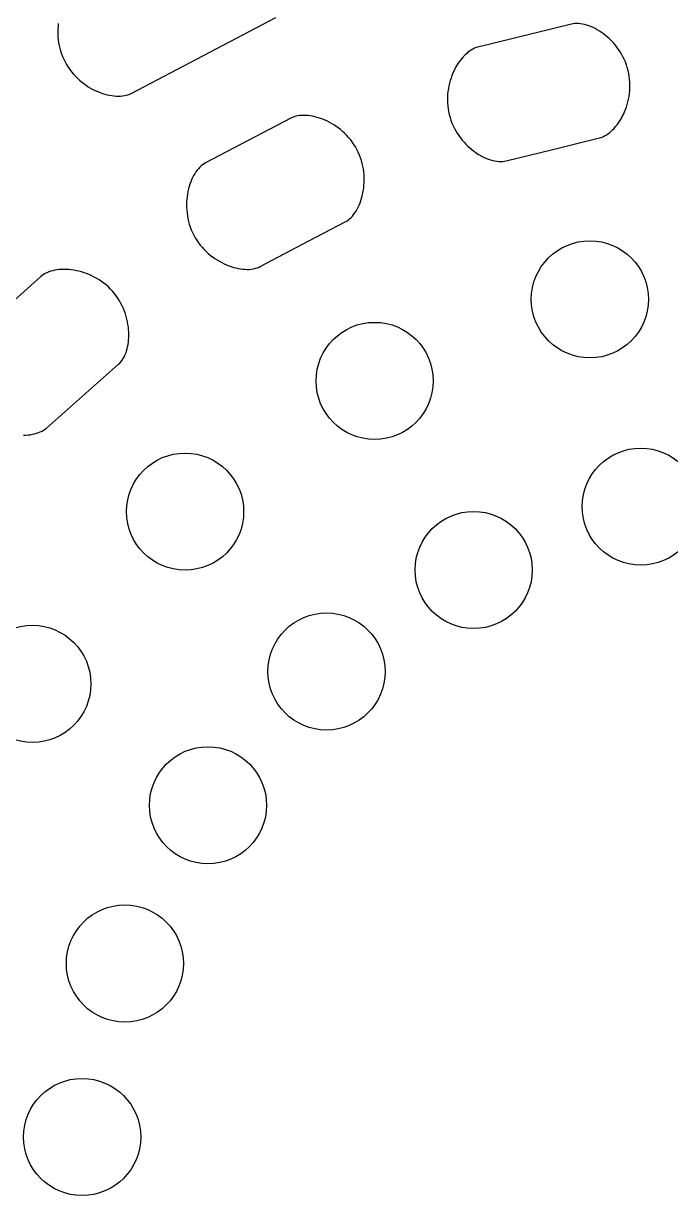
# Model space of a CAD drawing. Extents: x 5 to 376, y 5 to 380.
# Drawn here: x 61.9 to 90.2, y 289.2 to 340.5 of the extents above; entities that cross this region are included whole.
import ezdxf

# ---------------------------------------------------------------- set-up
doc = ezdxf.new("R2010")
doc.units = 0
doc.header["$MEASUREMENT"] = 0
doc.layers.add('Gas', color=7, linetype='Continuous')

msp = doc.modelspace()

# ---------------------------------------------------------------- linework, layer by layer
at = {"layer": 'Gas', "color": 0}
for p, q in [((69.783529, 339.097407), (72.942865, 340.755554)), ((63.411961, 340.267841), (63.409006, 340.148737)), ((63.409006, 340.148737), (63.410858, 340.028382)), ((63.419566, 340.385429), (63.411961, 340.267841)), ((63.431666, 340.501238), (63.419566, 340.385429)), ((85.87704, 340.467102), (81.791989, 339.460227)), ((85.952272, 340.482205), (85.87704, 340.467102)), ((86.030579, 340.491299), (85.952272, 340.482205)), ((86.111668, 340.494476), (86.030579, 340.491299)), ((86.195247, 340.491833), (86.111668, 340.494476)), ((86.281024, 340.483464), (86.195247, 340.491833)), ((86.368706, 340.469463), (86.281024, 340.483464)), ((86.458002, 340.449926), (86.368706, 340.469463)), ((86.548619, 340.424946), (86.458002, 340.449926)), ((86.640265, 340.39462), (86.548619, 340.424946)), ((86.732648, 340.359041), (86.640265, 340.39462)), ((86.825476, 340.318303), (86.732648, 340.359041)), ((86.918456, 340.272503), (86.825476, 340.318303)), ((87.011296, 340.221735), (86.918456, 340.272503)), ((87.103704, 340.166092), (87.011296, 340.221735)), ((87.195389, 340.105671), (87.103704, 340.166092)), ((87.286057, 340.040565), (87.195389, 340.105671)), ((63.410858, 340.028382), (63.417671, 339.907039)), ((63.417671, 339.907039), (63.429602, 339.784973)), ((63.429602, 339.784973), (63.446806, 339.662448)), ((63.446806, 339.662448), (63.469438, 339.539727)), ((87.375417, 339.97087), (87.286057, 340.040565)), ((87.463176, 339.89668), (87.375417, 339.97087)), ((87.549042, 339.81809), (87.463176, 339.89668)), ((87.632723, 339.735194), (87.549042, 339.81809)), ((87.713927, 339.648088), (87.632723, 339.735194)), ((87.792362, 339.556866), (87.713927, 339.648088)), ((63.469438, 339.539727), (63.497654, 339.417076)), ((63.497654, 339.417076), (63.531609, 339.294757)), ((63.531609, 339.294757), (63.57146, 339.173035)), ((63.57146, 339.173035), (63.617362, 339.052175)), ((63.617362, 339.052175), (63.669469, 338.932439)), ((66.624193, 337.439259), (69.783529, 339.097407)), ((81.216344, 339.110659), (81.149239, 339.041203)), ((81.285028, 339.174902), (81.216344, 339.110659)), ((81.355076, 339.233714), (81.285028, 339.174902)), ((81.426273, 339.286875), (81.355076, 339.233714)), ((81.498405, 339.334166), (81.426273, 339.286875)), ((81.571257, 339.375365), (81.498405, 339.334166)), ((81.644615, 339.410255), (81.571257, 339.375365)), ((81.718264, 339.438616), (81.644615, 339.410255)), ((81.791989, 339.460227), (81.718264, 339.438616)), ((87.867735, 339.461622), (87.792362, 339.556866)), ((87.939755, 339.362452), (87.867735, 339.461622)), ((88.008128, 339.25945), (87.939755, 339.362452)), ((88.072564, 339.152711), (88.008128, 339.25945)), ((88.132769, 339.042329), (88.072564, 339.152711)), ((63.669469, 338.932439), (63.727939, 338.814092)), ((63.727939, 338.814092), (63.792119, 338.698749)), ((63.792119, 338.698749), (63.861051, 338.587863)), ((63.861051, 338.587863), (63.93443, 338.481455)), ((80.844891, 338.623433), (80.79176, 338.527318)), ((80.900888, 338.715654), (80.844891, 338.623433)), ((80.959536, 338.803761), (80.900888, 338.715654)), ((81.02062, 338.887535), (80.959536, 338.803761)), ((81.083925, 338.966756), (81.02062, 338.887535)), ((81.149239, 339.041203), (81.083925, 338.966756)), ((88.188452, 338.9284), (88.132769, 339.042329)), ((88.23932, 338.811018), (88.188452, 338.9284)), ((88.285081, 338.690277), (88.23932, 338.811018)), ((88.325443, 338.566273), (88.285081, 338.690277)), ((88.360114, 338.4391), (88.325443, 338.566273)), ((63.93443, 338.481455), (64.011949, 338.379546)), ((64.011949, 338.379546), (64.093305, 338.282157)), ((64.093305, 338.282157), (64.178191, 338.189311)), ((64.178191, 338.189311), (64.266302, 338.101028)), ((64.266302, 338.101028), (64.357333, 338.017329)), ((80.612178, 338.108307), (80.576591, 337.996014)), ((80.651702, 338.217803), (80.612178, 338.108307)), ((80.694951, 338.324283), (80.651702, 338.217803)), ((80.741708, 338.427528), (80.694951, 338.324283)), ((80.79176, 338.527318), (80.741708, 338.427528)), ((88.38856, 338.310199), (88.360114, 338.4391)), ((88.410491, 338.18147), (88.38856, 338.310199)), ((88.426122, 338.053133), (88.410491, 338.18147)), ((88.435667, 337.925407), (88.426122, 338.053133)), ((64.357333, 338.017329), (64.450979, 337.938236)), ((64.450979, 337.938236), (64.546934, 337.863769)), ((64.546934, 337.863769), (64.644893, 337.793952)), ((64.644893, 337.793952), (64.74455, 337.728804)), ((64.74455, 337.728804), (64.845601, 337.668346)), ((64.845601, 337.668346), (64.94774, 337.612601)), ((64.94774, 337.612601), (65.050661, 337.56159)), ((65.050661, 337.56159), (65.154059, 337.515333)), ((65.154059, 337.515333), (65.25763, 337.473853)), ((80.477912, 337.523273), (80.465233, 337.400293)), ((80.495602, 337.644555), (80.477912, 337.523273)), ((80.518089, 337.763918), (80.495602, 337.644555)), ((80.545156, 337.881145), (80.518089, 337.763918)), ((80.576591, 337.996014), (80.545156, 337.881145)), ((88.417294, 337.424999), (88.429941, 337.548088)), ((88.429941, 337.548088), (88.437362, 337.672666)), ((88.439342, 337.798512), (88.435667, 337.925407)), ((88.437362, 337.672666), (88.439342, 337.798512)), ((65.25763, 337.473853), (65.361067, 337.43717)), ((65.361067, 337.43717), (65.464065, 337.405305)), ((65.464065, 337.405305), (65.566319, 337.378281)), ((65.566319, 337.378281), (65.667524, 337.356118)), ((65.667524, 337.356118), (65.767374, 337.338837)), ((65.767374, 337.338837), (65.865564, 337.326461)), ((65.865564, 337.326461), (65.961788, 337.319009)), ((65.961788, 337.319009), (66.055742, 337.316504)), ((66.055742, 337.316504), (66.14712, 337.318967)), ((66.14712, 337.318967), (66.235617, 337.326419)), ((66.235617, 337.326419), (66.320927, 337.338881)), ((66.320927, 337.338881), (66.402744, 337.356375)), ((66.402744, 337.356375), (66.480765, 337.378922)), ((66.480765, 337.378922), (66.554683, 337.406543)), ((66.554683, 337.406543), (66.624193, 337.439259)), ((80.457778, 337.275835), (80.455763, 337.150117)), ((80.455763, 337.150117), (80.459402, 337.023361)), ((80.465233, 337.400293), (80.457778, 337.275835)), ((80.459402, 337.023361), (80.46891, 336.895784)), ((88.318741, 336.95191), (88.350144, 337.066854)), ((88.350144, 337.066854), (88.377181, 337.184163)), ((88.377181, 337.184163), (88.399635, 337.303618)), ((88.399635, 337.303618), (88.417294, 337.424999)), ((80.46891, 336.895784), (80.484501, 336.767607)), ((80.484501, 336.767607), (80.506389, 336.639049)), ((80.506389, 336.639049), (80.53479, 336.510331)), ((80.53479, 336.510331), (80.56944, 336.383241)), ((88.10374, 336.420347), (88.153755, 336.520175)), ((88.153755, 336.520175), (88.200478, 336.623464)), ((88.200478, 336.623464), (88.243693, 336.729996)), ((88.243693, 336.729996), (88.283186, 336.839551)), ((88.283186, 336.839551), (88.318741, 336.95191)), ((73.599989, 336.353545), (69.874603, 334.398312)), ((73.669421, 336.386214), (73.599989, 336.353545)), ((73.743276, 336.413783), (73.669421, 336.386214)), ((73.821248, 336.436274), (73.743276, 336.413783)), ((73.903031, 336.45371), (73.821248, 336.436274)), ((73.988319, 336.466111), (73.903031, 336.45371)), ((74.076804, 336.473501), (73.988319, 336.466111)), ((74.16818, 336.475902), (74.076804, 336.473501)), ((74.262142, 336.473334), (74.16818, 336.475902)), ((74.358383, 336.465821), (74.262142, 336.473334)), ((74.456596, 336.453384), (74.358383, 336.465821)), ((74.556475, 336.436046), (74.456596, 336.453384)), ((74.657714, 336.413828), (74.556475, 336.436046)), ((74.760006, 336.386753), (74.657714, 336.413828)), ((74.863045, 336.354842), (74.760006, 336.386753)), ((74.966525, 336.318118), (74.863045, 336.354842)), ((75.07014, 336.276603), (74.966525, 336.318118)), ((75.173582, 336.230318), (75.07014, 336.276603)), ((75.276546, 336.179286), (75.173582, 336.230318)), ((75.378725, 336.123529), (75.276546, 336.179286)), ((75.479812, 336.063068), (75.378725, 336.123529)), ((75.579503, 335.997926), (75.479812, 336.063068)), ((75.677489, 335.928125), (75.579503, 335.997926)), ((80.56944, 336.383241), (80.609788, 336.259297)), ((80.609788, 336.259297), (80.65554, 336.138596)), ((80.65554, 336.138596), (80.706404, 336.021234)), ((80.706404, 336.021234), (80.762089, 335.907306)), ((87.746523, 335.906354), (87.811786, 335.980807)), ((87.811786, 335.980807), (87.875044, 336.060037)), ((87.875044, 336.060037), (87.936083, 336.143826)), ((87.936083, 336.143826), (87.994689, 336.231953)), ((87.994689, 336.231953), (88.050646, 336.3242)), ((88.050646, 336.3242), (88.10374, 336.420347)), ((75.773466, 335.853687), (75.677489, 335.928125)), ((75.867125, 335.774634), (75.773466, 335.853687)), ((75.958162, 335.690988), (75.867125, 335.774634)), ((76.04627, 335.602771), (75.958162, 335.690988)), ((76.131141, 335.510005), (76.04627, 335.602771)), ((76.212471, 335.412712), (76.131141, 335.510005)), ((80.762089, 335.907306), (80.822301, 335.796909)), ((80.822301, 335.796909), (80.886748, 335.69014)), ((80.886748, 335.69014), (80.955138, 335.587093)), ((80.955138, 335.587093), (81.027179, 335.487865)), ((81.027179, 335.487865), (81.102578, 335.392552)), ((85.06189, 334.984004), (87.104416, 335.487441)), ((87.104416, 335.487441), (87.17805, 335.50903)), ((87.17805, 335.50903), (87.251613, 335.53737)), ((87.251613, 335.53737), (87.32489, 335.572241)), ((87.32489, 335.572241), (87.397667, 335.613425)), ((87.397667, 335.613425), (87.469728, 335.660702)), ((87.469728, 335.660702), (87.540859, 335.713852)), ((87.540859, 335.713852), (87.610845, 335.772657)), ((87.610845, 335.772657), (87.679472, 335.836898)), ((87.679472, 335.836898), (87.746523, 335.906354)), ((76.289952, 335.310914), (76.212471, 335.412712)), ((76.363279, 335.204634), (76.289952, 335.310914)), ((76.432145, 335.093892), (76.363279, 335.204634)), ((76.496243, 334.978712), (76.432145, 335.093892)), ((76.55471, 334.860364), (76.496243, 334.978712)), ((81.102578, 335.392552), (81.181043, 335.30125)), ((81.181043, 335.30125), (81.262282, 335.214055)), ((81.262282, 335.214055), (81.346002, 335.131064)), ((81.346002, 335.131064), (81.431911, 335.052371)), ((81.431911, 335.052371), (81.519717, 334.978074)), ((81.519717, 334.978074), (81.609128, 334.908268)), ((83.019365, 334.480567), (85.06189, 334.984004)), ((76.60681, 334.740624), (76.55471, 334.860364)), ((76.6527, 334.619757), (76.60681, 334.740624)), ((76.692535, 334.498027), (76.6527, 334.619757)), ((76.726471, 334.375698), (76.692535, 334.498027)), ((81.609128, 334.908268), (81.69985, 334.84305)), ((81.69985, 334.84305), (81.791592, 334.782515)), ((81.791592, 334.782515), (81.884062, 334.726759)), ((81.884062, 334.726759), (81.976967, 334.675879)), ((81.976967, 334.675879), (82.070015, 334.62997)), ((82.070015, 334.62997), (82.162913, 334.589129)), ((82.162913, 334.589129), (82.25537, 334.553452)), ((82.25537, 334.553452), (82.347092, 334.523034)), ((82.347092, 334.523034), (82.437788, 334.497972)), ((82.437788, 334.497972), (82.527165, 334.478362)), ((82.527165, 334.478362), (82.614931, 334.464299)), ((82.614931, 334.464299), (82.700794, 334.455881)), ((82.700794, 334.455881), (82.784461, 334.453202)), ((82.784461, 334.453202), (82.86564, 334.45636)), ((82.86564, 334.45636), (82.944039, 334.465449)), ((82.944039, 334.465449), (83.019365, 334.480567)), ((69.399343, 333.92114), (69.350809, 333.837644)), ((69.450657, 333.999954), (69.399343, 333.92114)), ((69.504595, 334.073821), (69.450657, 333.999954)), ((69.561001, 334.142476), (69.504595, 334.073821)), ((69.619719, 334.205654), (69.561001, 334.142476)), ((69.680594, 334.263091), (69.619719, 334.205654)), ((69.743471, 334.314523), (69.680594, 334.263091)), ((69.808192, 334.359685), (69.743471, 334.314523)), ((69.874603, 334.398312), (69.808192, 334.359685)), ((76.754666, 334.253035), (76.726471, 334.375698)), ((76.777273, 334.130302), (76.754666, 334.253035)), ((76.794451, 334.007763), (76.777273, 334.130302)), ((76.806354, 333.885683), (76.794451, 334.007763)), ((69.187584, 333.46212), (69.155284, 333.359178)), ((69.223442, 333.561703), (69.187584, 333.46212)), ((69.262703, 333.65766), (69.223442, 333.561703)), ((69.30521, 333.749729), (69.262703, 333.65766)), ((69.350809, 333.837644), (69.30521, 333.749729)), ((76.79222, 333.29141), (76.804346, 333.407233)), ((76.804346, 333.407233), (76.811979, 333.524836)), ((76.813139, 333.764325), (76.806354, 333.885683)), ((76.811979, 333.524836), (76.814962, 333.643955)), ((76.814962, 333.643955), (76.813139, 333.764325)), ((69.064783, 332.919102), (69.052611, 332.803328)), ((69.081292, 333.032838), (69.064783, 332.919102)), ((69.101983, 333.144272), (69.081292, 333.032838)), ((69.126699, 333.253141), (69.101983, 333.144272)), ((69.155284, 333.359178), (69.126699, 333.253141)), ((76.701895, 332.851206), (76.730437, 332.957265)), ((76.730437, 332.957265), (76.755109, 333.066162)), ((76.755109, 333.066162), (76.775755, 333.177632)), ((76.775755, 333.177632), (76.79222, 333.29141)), ((69.044931, 332.685782), (69.0419, 332.566728)), ((69.0419, 332.566728), (69.043673, 332.44643)), ((69.043673, 332.44643), (69.050406, 332.325154)), ((69.052611, 332.803328), (69.044931, 332.685782)), ((76.506607, 332.372721), (76.552155, 332.460629)), ((76.552155, 332.460629), (76.594614, 332.552695)), ((76.594614, 332.552695), (76.633828, 332.648657)), ((76.633828, 332.648657), (76.669641, 332.748248)), ((76.669641, 332.748248), (76.701895, 332.851206)), ((69.050406, 332.325154), (69.062255, 332.203163)), ((69.062255, 332.203163), (69.079375, 332.080722)), ((69.079375, 332.080722), (69.101922, 331.958096)), ((69.101922, 331.958096), (69.130051, 331.83555)), ((76.049738, 331.850898), (76.114382, 331.896019)), ((76.114382, 331.896019), (76.177184, 331.947413)), ((76.177184, 331.947413), (76.23799, 332.004817)), ((76.23799, 332.004817), (76.296644, 332.067965)), ((76.296644, 332.067965), (76.352988, 332.136594)), ((76.352988, 332.136594), (76.406867, 332.210439)), ((76.406867, 332.210439), (76.458126, 332.289236)), ((76.458126, 332.289236), (76.506607, 332.372721)), ((69.130051, 331.83555), (69.16392, 331.713347)), ((69.16392, 331.713347), (69.203682, 331.591753)), ((69.203682, 331.591753), (69.249495, 331.471032)), ((69.249495, 331.471032), (69.301513, 331.351448)), ((74.120718, 330.834698), (75.983411, 331.812315)), ((75.983411, 331.812315), (76.049738, 331.850898)), ((69.301513, 331.351448), (69.359892, 331.233267)), ((69.359892, 331.233267), (69.423951, 331.118162)), ((69.423951, 331.118162), (69.492788, 331.007475)), ((69.492788, 331.007475), (69.566096, 330.901231)), ((69.566096, 330.901231), (69.643569, 330.799452)), ((69.643569, 330.799452), (69.7249, 330.702161)), ((69.7249, 330.702161), (69.809782, 330.609382)), ((69.809782, 330.609382), (69.897908, 330.521138)), ((69.897908, 330.521138), (69.988971, 330.437452)), ((69.988971, 330.437452), (70.082666, 330.358348)), ((70.082666, 330.358348), (70.178684, 330.283849)), ((72.258025, 329.857081), (74.120718, 330.834698)), ((70.178684, 330.283849), (70.276719, 330.213978)), ((70.276719, 330.213978), (70.376464, 330.148759)), ((70.376464, 330.148759), (70.477613, 330.088214)), ((70.477613, 330.088214), (70.579858, 330.032368)), ((70.579858, 330.032368), (70.682893, 329.981243)), ((70.682893, 329.981243), (70.786411, 329.934863)), ((70.786411, 329.934863), (70.890105, 329.893251)), ((70.890105, 329.893251), (70.993668, 329.85643)), ((70.993668, 329.85643), (71.096794, 329.824424)), ((71.096794, 329.824424), (71.199176, 329.797256)), ((72.11456, 329.796789), (72.188505, 329.824376)), ((72.188505, 329.824376), (72.258025, 329.857081)), ((62.664126, 329.42143), (59.514911, 326.631469)), ((62.723722, 329.469766), (62.664126, 329.42143)), ((62.788833, 329.514209), (62.723722, 329.469766)), ((62.859157, 329.554706), (62.788833, 329.514209)), ((62.934391, 329.591207), (62.859157, 329.554706)), ((63.014232, 329.623659), (62.934391, 329.591207)), ((63.098377, 329.65201), (63.014232, 329.623659)), ((63.186524, 329.676208), (63.098377, 329.65201)), ((63.27837, 329.696202), (63.186524, 329.676208)), ((63.373612, 329.711939), (63.27837, 329.696202)), ((63.471948, 329.723368), (63.373612, 329.711939)), ((63.573074, 329.730436), (63.471948, 329.723368)), ((63.676688, 329.733092), (63.573074, 329.730436)), ((63.782488, 329.731283), (63.676688, 329.733092)), ((63.890169, 329.724959), (63.782488, 329.731283)), ((63.999431, 329.714066), (63.890169, 329.724959)), ((64.10997, 329.698554), (63.999431, 329.714066)), ((64.221483, 329.678369), (64.10997, 329.698554)), ((64.333668, 329.653461), (64.221483, 329.678369)), ((64.446221, 329.623777), (64.333668, 329.653461)), ((64.558841, 329.589265), (64.446221, 329.623777)), ((64.671224, 329.549874), (64.558841, 329.589265)), ((64.783067, 329.505551), (64.671224, 329.549874)), ((64.894069, 329.456244), (64.783067, 329.505551)), ((65.003926, 329.401903), (64.894069, 329.456244)), ((65.112335, 329.342474), (65.003926, 329.401903)), ((65.218994, 329.277906), (65.112335, 329.342474)), ((71.199176, 329.797256), (71.300507, 329.774949)), ((71.300507, 329.774949), (71.400479, 329.757527)), ((71.400479, 329.757527), (71.498787, 329.745013)), ((71.498787, 329.745013), (71.595124, 329.737429)), ((71.595124, 329.737429), (71.689182, 329.734801)), ((71.689182, 329.734801), (71.780655, 329.73715)), ((71.780655, 329.73715), (71.869236, 329.7445)), ((71.869236, 329.7445), (71.954619, 329.756874)), ((71.954619, 329.756874), (72.036496, 329.774296)), ((72.036496, 329.774296), (72.11456, 329.796789)), ((65.3236, 329.208146), (65.218994, 329.277906)), ((65.42585, 329.133144), (65.3236, 329.208146)), ((65.525442, 329.052847), (65.42585, 329.133144)), ((65.622072, 328.967203), (65.525442, 329.052847)), ((65.715439, 328.87616), (65.622072, 328.967203)), ((65.805239, 328.779666), (65.715439, 328.87616)), ((65.890329, 328.678749), (65.805239, 328.779666)), ((65.969571, 328.574957), (65.890329, 328.678749)), ((66.043053, 328.468584), (65.969571, 328.574957)), ((66.110862, 328.359925), (66.043053, 328.468584)), ((66.173088, 328.249272), (66.110862, 328.359925)), ((66.229818, 328.136921), (66.173088, 328.249272)), ((66.281141, 328.023164), (66.229818, 328.136921)), ((66.327145, 327.908297), (66.281141, 328.023164)), ((66.367918, 327.792613), (66.327145, 327.908297)), ((66.403548, 327.676406), (66.367918, 327.792613)), ((66.434125, 327.559969), (66.403548, 327.676406)), ((66.459736, 327.443598), (66.434125, 327.559969)), ((66.480469, 327.327586), (66.459736, 327.443598)), ((66.496413, 327.212226), (66.480469, 327.327586)), ((66.507656, 327.097814), (66.496413, 327.212226)), ((66.507383, 326.655512), (66.514061, 326.763197)), ((66.514286, 326.984642), (66.507656, 327.097814)), ((66.514061, 326.763197), (66.516391, 326.873005)), ((66.516391, 326.873005), (66.514286, 326.984642)), ((66.411863, 326.15922), (66.438956, 326.251881)), ((66.438956, 326.251881), (66.462143, 326.348134)), ((66.462143, 326.348134), (66.481336, 326.447687)), ((66.481336, 326.447687), (66.496445, 326.550244)), ((66.496445, 326.550244), (66.507383, 326.655512)), ((66.172211, 325.695165), (66.220889, 325.760096)), ((66.220889, 325.760096), (66.26619, 325.830383)), ((66.26619, 325.830383), (66.308027, 325.905733)), ((66.308027, 325.905733), (66.34631, 325.985852)), ((66.34631, 325.985852), (66.380951, 326.070446)), ((66.380951, 326.070446), (66.411863, 326.15922)), ((64.490469, 324.187569), (66.065077, 325.58255)), ((66.065077, 325.58255), (66.120244, 325.635885)), ((66.120244, 325.635885), (66.172211, 325.695165)), ((62.915862, 322.792589), (64.490469, 324.187569)), ((62.645254, 322.622683), (62.720582, 322.659194)), ((62.720582, 322.659194), (62.790995, 322.699715)), ((62.790995, 322.699715), (62.85619, 322.744197)), ((62.85619, 322.744197), (62.915862, 322.792589)), ((61.902099, 322.481103), (62.005823, 322.483694)), ((62.005823, 322.483694), (62.10706, 322.490703)), ((62.10706, 322.490703), (62.205506, 322.502079)), ((62.205506, 322.502079), (62.300858, 322.517771)), ((62.300858, 322.517771), (62.392813, 322.537728)), ((62.392813, 322.537728), (62.481065, 322.5619)), ((62.481065, 322.5619), (62.565314, 322.590235)), ((62.565314, 322.590235), (62.645254, 322.622683))]:
    msp.add_line(p, q, dxfattribs=at)
for centre in [(86.688279, 328.42442), (77.269657, 324.854944), (68.978956, 319.135166), (88.915479, 319.353706), (81.602903, 316.580812), (75.166415, 312.138479), (62.297999, 311.597501), (69.980078, 306.28488), (66.345306, 299.360205), (64.473336, 291.76689)]:
    msp.add_circle(centre, 2.561995, dxfattribs=at)

doc.saveas('drawing.dxf')
